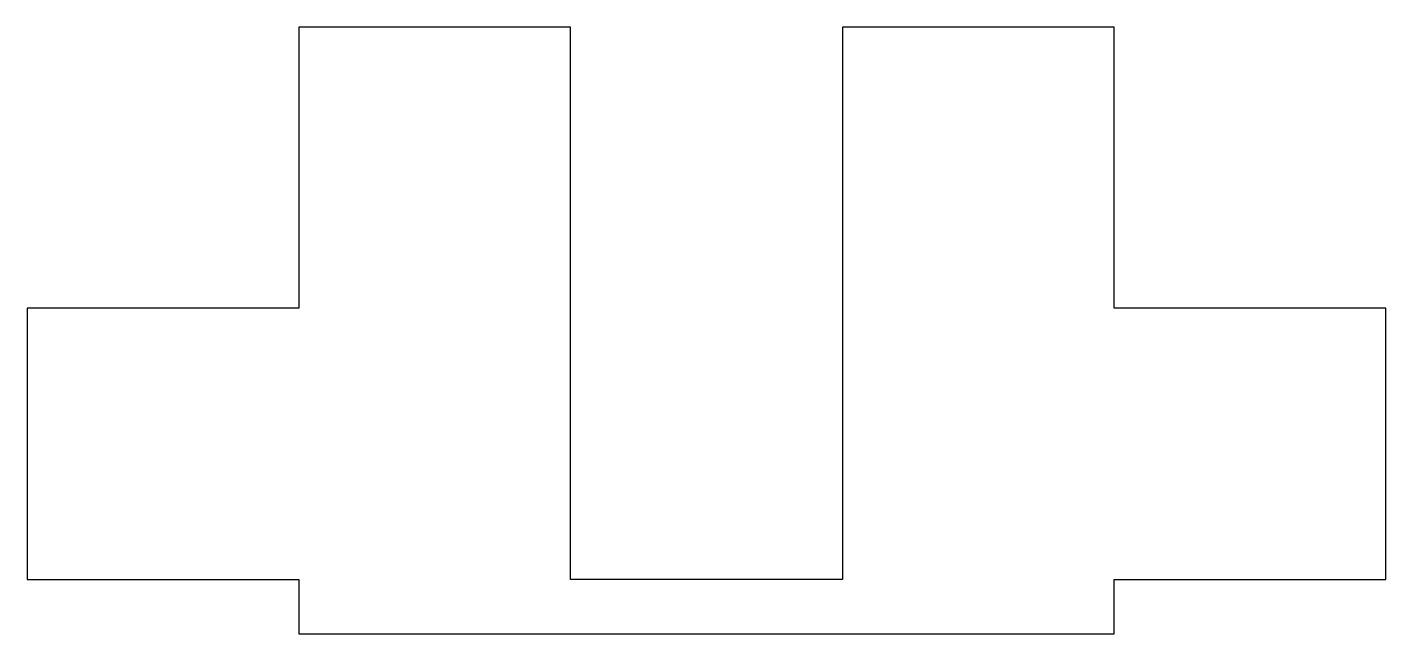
# Model space of a CAD drawing. Extents: x -2.19 to 2.81, y -1.75 to 0.49.
import ezdxf

# ---------------------------------------------------------------- set-up
doc = ezdxf.new("R2010")
doc.units = 0
doc.header["$MEASUREMENT"] = 0
doc.layers.add('VISIBLE', color=7, linetype='CONTINUOUS')

msp = doc.modelspace()

# ---------------------------------------------------------------- linework, layer by layer
at = {"layer": 'VISIBLE'}
for p, q in [((-0.1921, 0.4885), (-1.1921, 0.4885)), ((-1.1921, 0.4885), (-1.1921, -0.5465)), ((-0.1921, -1.5465), (-0.1921, 0.4885)), ((1.8079, 0.4885), (0.8079, 0.4885)), ((0.8079, 0.4885), (0.8079, -1.5465)), ((1.8079, -0.5465), (1.8079, 0.4885)), ((-1.1921, -0.5465), (-2.1921, -0.5465)), ((-2.1921, -0.5465), (-2.1921, -1.5465)), ((2.8079, -0.5465), (1.8079, -0.5465)), ((2.8079, -1.5465), (2.8079, -0.5465)), ((-2.1921, -1.5465), (-1.1921, -1.5465)), ((-1.1921, -1.5465), (-1.1921, -1.7465)), ((0.8079, -1.5465), (-0.1921, -1.5465)), ((1.8079, -1.7465), (1.8079, -1.5465)), ((1.8079, -1.5465), (2.8079, -1.5465)), ((-1.1921, -1.7465), (1.8079, -1.7465))]:
    msp.add_line(p, q, dxfattribs=at)

doc.saveas('drawing.dxf')
